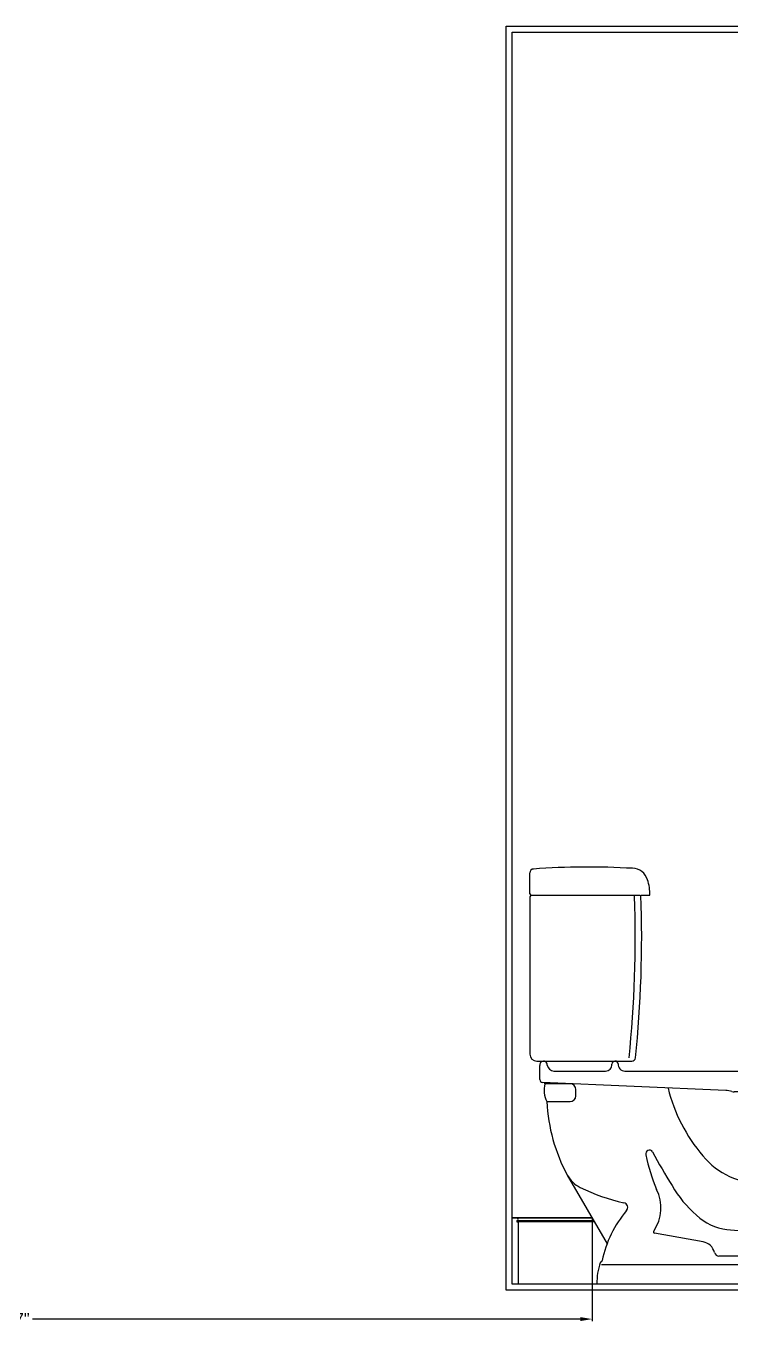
# Model space of a CAD drawing. Header units: inches. Extents: x -292 to 2932, y -132 to 3398.
# Drawn here: x 31.9 to 90.7, y 120.2 to 228.5 of the extents above; entities that cross this region are included whole.
import ezdxf

# ---------------------------------------------------------------- set-up
doc = ezdxf.new("R2010")
doc.units = ezdxf.units.IN
doc.header["$MEASUREMENT"] = 0
doc.layers.add('PKT DOOR UNIT', color=210, linetype='Continuous')
doc.styles.add('Roman', font='Avenir Next.ttf', dxfattribs={"height": 1})
doc.dimstyles.get("Standard").update_dxf_attribs({"dimtxt": 0.7424999999999999, "dimasz": 0.9924999999999999, "dimexe": 0.18, "dimexo": 0.0625, "dimgap": 0.09, "dimtad": 0, "dimtih": 1, "dimtoh": 1, "dimdec": 4, "dimzin": 0, "dimdsep": 46, "dimtxsty": 'Roman', "dimcen": 0.09, "dimadec": 0, "dimazin": 0, "dimtfac": 1, "dimtdec": 4, "dimtofl": 0, "dimtmove": 0, "dimatfit": 3, "dimfxl": 1, "dimtolj": 1, "dimtzin": 0, "dimarcsym": 0})

# ---------------------------------------------------------------- blocks, each defined once
blk = doc.blocks.new('A$C40781420')
at = {"linetype": 'Continuous'}
for p, q in [((7.270500645972788e-08, 0.6755866876919754), (7.270500645972788e-08, 0.7120852893058327)), ((7.270500645972788e-08, 0.6705866876945947), (7.270500645972788e-08, 0.3980866876954678)), ((0.002500072704606282, 0.673086687696923), (0.1899984104547912, 0.673086687696923)), ((0.1920223335491755, 0.673086687696923), (0.207500072705443, 0.673086687696923)), ((0.0120000727047227, 0.3860866876930231), (0.02322908301721327, 0.3860866876930231)), ((0.02322908301721327, 0.3860866876930231), (0.1765998985265469, 0.3860866876930231)), ((0.0170188618631073, 0.3538764919940149), (0.0170188618631073, 0.3786378409640747)), ((0.04141935573989031, 0.3688190605826094), (0.1305615932687942, 0.3688190605826094)), ((0.1641849805955644, 0.3688190605826094), (0.6458103256354661, 0.3687672394880792)), ((0.3388683447119547, 0.3350377813840169), (0.02180076492641092, 0.3488812508876435)), ((0.02592671041838912, 0.3467841970123118), (0.02592671041838912, 0.3487011082179379)), ((0.06983119524738868, 0.3467841970123118), (0.02592671041838912, 0.3467841970123118)), ((0.02939500137381401, 0.3158008292884915), (0.06939500137377763, 0.3158008292884915)), ((0.07939500137399591, 0.3258008292905288), (0.07939500137399591, 0.336793714792293)), ((0.6575773411250339, 0.332869863967062), (0.3535218170218286, 0.332869863967062)), ((0.0645820696508963, 0.1887726975546684), (0.1334122358694003, 0.06974967168935109)), ((0.3900295007406385, 0.04255455487873405), (0.4313008317731146, 0.1864847908364027)), ((0.4296085070509434, 0.1867151672631735), (0.4208603088909513, 0.177459973427176)), ((0.4028496608170826, 0.1748641219965066), (0.4155568782789487, 0.1751133267825935)), ((0.5096155397104667, 0.1093068990085158), (0.5119507231956959, 0.1761778047439293)), ((0.3410448582490062, 0.09458878749865107), (0.3933833352002694, 0.09000976409879513)), ((0.5134326199731731, 2.182787284255028e-08), (0.5096155397104667, 0.1093068990085158)), ((0.2995420808638301, 0.07312021565303439), (0.2157615589094348, 0.08789298212650465)), ((0.3730071849022352, 0.05212183504772838), (0.3832682229995044, 0.08790632752061356)), ((0.3682008764226339, 0.04850002182502067), (0.3272164976096974, 0.04850002182502067)), ((0.3780137295416353, 0.03350002182560274), (0.1237429295069887, 0.03350002182560274)), ((0.5134326199731731, 2.182787284255028e-08), (0.1158271847443757, 2.182787284255028e-08))]:
    blk.add_line(p, q, dxfattribs=at)
for centre, radius, start, end in [((0.101037206748515, -0.6220909192925319), 1.34402137115829, 86.73556577939793, 94.05334253839347), ((0.006196464200002083, 0.7123678910211311), 0.006202832521613383, 91.49331618391648, 182.6113057713872), ((0.1767978405996473, 0.6919980005332036), 0.02776236778405809, 16.72185860048679, 88.4029759537612), ((0.1380646047891787, 0.6762317382308538), 0.0695066582963976, 357.4065841649467, 19.98380524295491), ((0.002500072704606282, 0.6755866876919754), 0.0025, 180, 270), ((0.002500072704606282, 0.6705866876945947), 0.0025, 90, 180), ((-1.820024429158366, 0.5991035621045739), 2.002386725279711, 354.0479865737809, 2.067528777820677), ((-1.814503989396144, 0.5994811383643537), 2.007875907909479, 354.0534843666996, 2.09745163513613), ((-1.814503989396144, 0.5994811383643537), 2.007875907909479, 2.09745163513613, 2.100843204447996), ((0.0120000727047227, 0.3980866876954678), 0.012, 180, 270), ((0.02347389045280579, 0.3794011272184434), 0.006500000000000001, 357.5731204383174, 186.7437260257041), ((0.147186980362676, 0.3804481291590491), 0.005568092659066646, 7.988202726408385, 175.8252929517323), ((0.1765998985265469, 0.3920866876942455), 0.006, 270, 354.0534843666996), ((0.04227939881184284, 0.3812894385191612), 0.01250000000001086, 189.967176772956, 266.05473600131), ((0.1310630412008322, 0.3794682572770398), 0.01066099621388744, 267.3040554608209, 7.465733003711296), ((0.1639123275654129, 0.3800845862933784), 0.01126882465713913, 174.2074074982982, 271.3864260911176), ((0.6469401840913633, 0.3596002230842714), 0.009236382947559086, 15.42859988717621, 97.02641595586567), ((0.5960719907279781, 0.3437857539465767), 0.06250210798401444, 350.5053926884419, 16.99793318275383), ((0.02201886186321644, 0.3538764919940149), 0.005000000000000001, 180, 267.500000000029), ((0.06527065626687545, 0.335502569709206), 0.04092946603083092, 164.0000910017145, 208.7741559229954), ((0.06939500137377763, 0.336793714792293), 0.01, 0, 87.50000000002899), ((0.5124095185110491, 0.4062410430997261), 0.2814999999999985, 193.735877486999, 220.8288244362266), ((0.3218374854031936, 0.3284205192612717), 0.2927146443896495, 182.4709359971977, 208.4947581402786), ((0.06939500137377763, 0.3258008292905288), 0.01, 270, 0), ((0.3396361431268815, 0.3019873722587363), 0.03305932633909058, 72.25431730578306, 91.33080644145078), ((0.3532732061976276, 0.3436041883032885), 0.010737202906999, 250.6238436078577, 271.3267537336064), ((0.6950759971550724, 0.3022864639860927), 0.04804064696998701, 142.8735842142378, 168.4649956518888), ((0.6527863848941706, 0.3343005066199112), 0.005000000000000001, 322.8735842142378, 350.5053926884419), ((0.4632181765300629, 0.370673876190267), 0.1939113192843119, 286.3100150106138, 342.3541337883992), ((0.2067329195015191, 0.2255037875365815), 0.0064, 30.00000000001032, 198.000000000012), ((1.056703289144025, 0.6774433772225166), 0.9562560016458357, 207.9867403145859, 212.0132596857073), ((0.5623575264444298, 0.3021167950792005), 0.3701508002144279, 192.258392186814, 201.9390945536296), ((0.3979095185113692, 0.3007672394887777), 0.126, 218.5781534323167, 272.2469989921099), ((0.1094039685713142, 0.2131036937789759), 0.051, 208.4947581402786, 243.8789235668856), ((0.4341463352639039, 0.1807437256356934), 0.0075, 90.80268003466303, 127.2319910025486), ((0.4395197512822051, -0.2027888207740034), 0.3910701862169502, 79.08080879560396, 90.80268003466303), ((0.5214449360519211, 0.1758462595244055), 0.009500000000000001, 113.3794407246889, 178.0000000002044), ((0.2349807173895897, 0.4691992392108659), 0.3362270117507906, 243.8789235668856, 257.5583018860577), ((0.157909518510678, 0.1317672394870897), 0.069, 324.6062579219202, 27.68070236683306), ((0.4169095185106926, 0.2692672394914553), 0.1975000000000008, 210.0000000000103, 229.3607307298957), ((0.02623684586797026, 0.2395064041702426), 0.4017669956247676, 338.8605939744738, 350.6878122536412), ((0.4154098219632942, 0.1826118849421619), 0.0075, 271.1234994960627, 316.6130869800732), ((0.1607106401006604, 0.1325678855719161), 0.0085, 319.522484042437, 77.55830188605765), ((0.3132934815703265, 0.002353346942982171), 0.192092496323262, 139.522484042437, 168.5447154335804), ((0.3484095185112892, 0.1787672394857509), 0.08450000000000002, 224.6343162571946, 265.0000000000231), ((0.2161956793534046, 0.0903550015136716), 0.0025, 144.6062579219202, 259.9999999999871), ((0.3808650687597037, 0.08859542090795003), 0.0025, 344.0000000001133, 85.00000000002309), ((0.3940370032705687, 0.0974812243366614), 0.0075, 265.0000000000231, 337.5223977277006), ((0.2952008764223137, 0.04850002182502067), 0.025, 14.02966540128106, 79.99999999998707), ((0.3272164976096974, 0.05650002182665048), 0.008, 194.0296654012811, 270), ((0.3682008764226339, 0.05350002182240132), 0.005000000000000001, 270, 344.0000000001133), ((0.2276486775335798, 0.001595790286955889), 0.1118328785577916, 161.5555461020905, 180.8175940916476), ((0.1239321388093231, 0.0361870887427358), 0.0025, 105.722244232917, 161.5555461020905), ((0.1225772679281363, 0.04100002182531171), 0.0025, 285.722244232917, 348.5447154335804), ((0.3780137295416353, 0.04600002182269236), 0.0125, 270, 344.0000000001133)]:
    blk.add_arc(centre, radius, start, end, dxfattribs=at)
blk = doc.blocks.new('*D14')
at = {"color": 0, "lineweight": -2, "transparency": 16777216}
for p, q in [((79.02795674929337, 129.1850610303748), (79.02795674929337, 120.6490770071553)), ((-19.94278312860752, 123.6850610303748), (-19.94278312860752, 120.6490770071553)), ((-18.95028312860752, 120.8290770071553), (26.63973370299829, 120.8290770071553)), ((78.03545674929336, 120.8290770071553), (32.44543991768756, 120.8290770071553))]:
    blk.add_line(p, q, dxfattribs=at)
at = {"color": 0, "transparency": 16777216}
for points in [[(-18.95028312860752, 120.9944936738219), (-18.95028312860752, 120.6636603404886), (-19.94278312860752, 120.8290770071553)], [(78.03545674929336, 120.9944936738219), (78.03545674929336, 120.6636603404886), (79.02795674929337, 120.8290770071553)]]:
    blk.add_solid(points, dxfattribs=at)
at = {"layer": 'Defpoints', "color": 0, "transparency": 16777216}
for p in [(79.02795674929337, 129.2475610303748), (-19.94278312860752, 123.7475610303748), (-19.94278312860752, 120.8290770071553)]:
    blk.add_point(p, dxfattribs=at)
at = {"color": 0, "transparency": 16777216, "insert": (29.54258681034293, 120.8290770071553), "char_height": 1, "attachment_point": 5, "style": 'Roman'}
blk.add_mtext('\\A1;98.9707"', dxfattribs=at)

msp = doc.modelspace()

# ---------------------------------------------------------------- linework, layer by layer
at = {"transparency": 33554687}
for p, q in [((72.75750106229003, 129.2475610303748), (72.38250106229003, 129.2475610303748)), ((72.75750106229003, 128.9975610303748), (72.75750106229, 128.9350610303748)), ((72.75750106229, 128.9350610303748), (72.88250106229003, 128.9350610303748)), ((72.88250106229003, 128.9350610303748), (72.88250106229003, 123.7475610303748))]:
    msp.add_line(p, q, dxfattribs=at)
for points in [[(71.88250106229003, 228.4975610303748), (165.63250106229, 228.4975610303748), (165.63250106229, 123.2475610303748), (71.88250106229003, 123.2475610303748)], [(72.38250106229003, 227.9975610303748), (165.13250106229, 227.9975610303748), (165.13250106229, 123.7475610303748), (72.38250106229003, 123.7475610303748)]]:
    msp.add_lwpolyline(points, close=True, dxfattribs=at)
for points in [[(106.38250106229, 123.7475610303748), (72.38250106229003, 123.7475610303748), (72.38250106229003, 227.9975610303748), (106.38250106229, 227.9975610303748), (106.38250106229, 129.2475610303748)], [(72.38250106229003, 129.2475610303748), (79.02795674929337, 129.2475610303748)], [(72.75750106229003, 128.9975610303748), (79.17252996468196, 128.9975610303748)], [(79.20867326852908, 128.9350610303748), (72.75750106229, 128.9350610303748)]]:
    msp.add_lwpolyline(points, dxfattribs=at)
at = {"transparency": 33554562}
msp.add_lwpolyline([(79.02795674929337, 129.2475610303748), (72.38250106229003, 129.2475610303748)], dxfattribs=at)
at = {"transparency": 33554687}
msp.add_arc((72.75750106229003, 129.1225610303748), 0.125, 270, 90, dxfattribs=at)
at = {"layer": 'PKT DOOR UNIT', "transparency": 33554554}
for p, q in [((79.0279567492934, 129.2475610303748), (72.38250106229003, 129.2475610303748)), ((79.17252996468196, 128.9975610303749), (72.75750106229003, 128.9975610303748)), ((79.20867326852908, 128.9350610303748), (72.75750106228998, 128.9350610303748))]:
    msp.add_line(p, q, dxfattribs=at)

# ---------------------------------------------------------------- block references
at = {"color": 7, "transparency": 33554687, "xscale": 48.09312081509998, "yscale": 48.09312081509998, "zscale": 48.09312081509998}
msp.add_blockref('A$C40781420', (73.85248583309027, 123.7475599806043), dxfattribs=at)

# ---------------------------------------------------------------- dimensions: what is measured, and where the dimension line sits
at = {"transparency": 33554541}
dim = msp.add_linear_dim(base=(-19.94278312860752, 120.8290770071553), p1=(79.02795674929337, 129.2475610303748), p2=(-19.94278312860752, 123.7475610303748), dimstyle='Standard', override={"dimpost": '"'}, dxfattribs=at)
dim.commit()
dim.dimension.update_dxf_attribs({"geometry": '*D14', "text_midpoint": (29.54258681034293, 120.8290770071553), "dimtype": 160})

doc.saveas('drawing.dxf')
